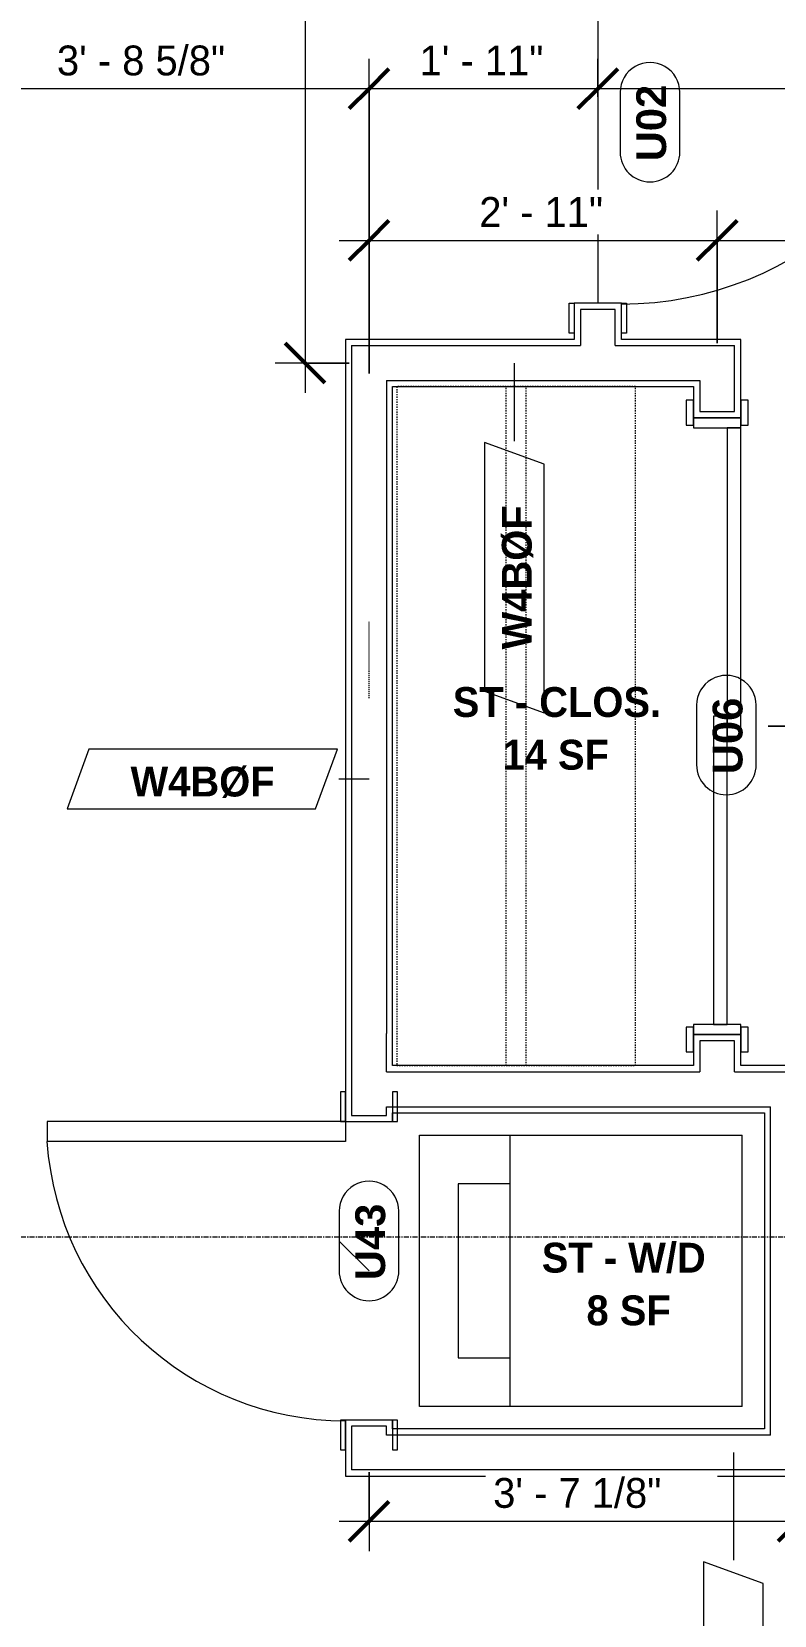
# Model space of a CAD drawing. Header units: inches. Extents: x -4058 to -1781, y 9814 to 12264.
# Drawn here: x -3126.4 to -3051.8, y 10129.2 to 10288.3 of the extents above; entities that cross this region are included whole.
import ezdxf

# ---------------------------------------------------------------- set-up
doc = ezdxf.new("R2010")
doc.units = ezdxf.units.IN
doc.header["$MEASUREMENT"] = 0
for name, pattern in [('Dash', [0.25, 0.125, -0.125]), ('Dash 3_32_', [0.1875, 0.09375, -0.09375]), ('Grid Line 1_2_', [0.875, 0.5, -0.125, 0.125, -0.125])]:
    doc.linetypes.add(name, pattern=pattern)
for name, color, linetype, lineweight in [('A-ANNO-DIMS', 211, 'Continuous', 9), ('A-ANNO-DIMS-32', 211, 'Continuous', 9), ('A-AREA-IDEN', 2, 'Continuous', 9), ('A-DETL-1', 90, 'Dash 3_32_', 9), ('A-DOOR-2', 31, 'Continuous', 9), ('A-DOOR-FRAM', 31, 'Continuous', 9), ('A-DOOR-IDEN', 31, 'Continuous', 9), ('A-FLOR-2', 192, 'Continuous', 9), ('A-WALL-2', 113, 'Continuous', 9), ('A-WALL-IDEN', 211, 'Continuous', 9), ('P-SANR-FIXT', 6, 'Continuous', 9), ('Q-CASE', 31, 'Continuous', 9), ('Q-CASE-HDLN', 31, 'Dash', 9), ('S-GRID-1', 1, 'Grid Line 1_2_', 9)]:
    doc.layers.add(name, color=color, linetype=linetype, lineweight=lineweight)
doc.styles.add('Arial_B', font='arialbd.ttf', dxfattribs={"height": 3})
doc.styles.add('Century Gothic', font='ufonts.com_century-gothic.ttf', dxfattribs={"height": 3})
doc.styles.add('Century Gothic_B', font='GOTHICB.TTF', dxfattribs={"height": 3})
doc.dimstyles.new('MARKETING_DIMENSION', dxfattribs={"dimscale": 12, "dimtxt": 3.132505, "dimasz": 0.333333, "dimexe": 0.25, "dimexo": 0.166667, "dimgap": 0.041667, "dimtad": 1, "dimdec": 4, "dimrnd": 0.0625, "dimzin": 3, "dimdsep": 46, "dimlunit": 4, "dimtxsty": 'Century Gothic', "dimblk1": 'OBLIQUE', "dimblk2": 'OBLIQUE', "dimsah": 1, "dimcen": 0.09, "dimdle": 0.25, "dimazin": 0, "dimtfac": 1, "dimtdec": 4, "dimtix": 1, "dimtmove": 0, "dimatfit": 3, "dimfxl": 1, "dimtvp": 1, "dimtfill": 1, "dimfrac": 2, "dimtolj": 1, "dimtzin": 0, "dimarcsym": 2})
doc.dimstyles.new('THE_DIMENSION_STRING_1', dxfattribs={"dimscale": 12, "dimtxt": 3.132505, "dimasz": 0.333333, "dimexe": 0.25, "dimexo": 0.166667, "dimgap": 0.041667, "dimtad": 1, "dimdec": 4, "dimrnd": 0.0625, "dimzin": 3, "dimdsep": 46, "dimlunit": 4, "dimtxsty": 'Century Gothic', "dimblk1": 'OBLIQUE', "dimblk2": 'OBLIQUE', "dimsah": 1, "dimcen": 0.09, "dimdle": 0.25, "dimazin": 0, "dimtfac": 1, "dimtdec": 4, "dimtix": 1, "dimtmove": 1, "dimatfit": 3, "dimfxl": 1, "dimtvp": 1, "dimtfill": 1, "dimfrac": 2, "dimtolj": 1, "dimtzin": 0, "dimarcsym": 2})
doc.dimstyles.new('THE_DIMENSION_STRING_5', dxfattribs={"dimscale": 12, "dimtxt": 3.132505, "dimasz": 0.333333, "dimexe": 0.25, "dimexo": 0.166667, "dimgap": 0.041667, "dimtad": 1, "dimdec": 4, "dimrnd": 0.0625, "dimzin": 3, "dimdsep": 46, "dimlunit": 4, "dimtxsty": 'Century Gothic', "dimblk1": 'OBLIQUE', "dimblk2": 'OBLIQUE', "dimsah": 1, "dimcen": 0.09, "dimdle": 0.25, "dimazin": 0, "dimtfac": 1, "dimtdec": 4, "dimtix": 1, "dimtmove": 0, "dimatfit": 3, "dimfxl": 1, "dimtvp": 1, "dimtfill": 1, "dimfrac": 2, "dimtolj": 1, "dimtzin": 0, "dimarcsym": 2})

# ---------------------------------------------------------------- blocks, each defined once
blk = doc.blocks.new('SLIDING - FLUSH - SLIDING - FLUSH - 5-0 x 6-8-3934327-UNIT PLANS - 2ND FLOOR')
at = {"layer": 'A-DOOR-2'}
for p, q in [((-30.25, 3), (-32.75, 3)), ((-32.75, 3), (-32.75, 2.25)), ((-32.75, 2.25), (-30.25, 2.25)), ((-30.25, 2.25), (-30.25, 3)), ((1, 2.25), (-30, 2.25)), ((-30, 2.25), (-30, 0.87)), ((1, 0.87), (1, 2.25)), ((30.25, 3), (30.25, 2.25)), ((32.75, 3), (30.25, 3)), ((30.25, 2.25), (32.75, 2.25)), ((32.75, 2.25), (32.75, 3)), ((-30, 0.87), (1, 0.87)), ((30, 0.87), (-1, 0.87)), ((-1, 0.87), (-1, -0.5)), ((30, -0.5), (30, 0.87)), ((-1, -0.5), (30, -0.5)), ((-30.25, -2.5), (-32.75, -2.5)), ((-32.75, -2.5), (-32.75, -3.25)), ((-30.25, -3.25), (-30.25, -2.5)), ((32.75, -2.5), (30.25, -2.5)), ((30.25, -2.5), (30.25, -3.25)), ((32.75, -3.25), (32.75, -2.5)), ((-32.75, -3.25), (-30.25, -3.25)), ((30.25, -3.25), (32.75, -3.25))]:
    blk.add_line(p, q, dxfattribs=at)
at = {"layer": 'A-DOOR-FRAM'}
for p, q in [((-30, 2.25), (-31, 2.25)), ((-31, 2.25), (-31, -2.5)), ((-30, -2.5), (-30, 2.25)), ((31, 2.25), (30, 2.25)), ((30, 2.25), (30, -2.5)), ((31, -2.5), (31, 2.25)), ((-31, -2.5), (-30, -2.5)), ((30, -2.5), (31, -2.5))]:
    blk.add_line(p, q, dxfattribs=at)
blk = doc.blocks.new('SWING - SINGLE - FLUSH - SWING - FLUSH - 2-10 x 6-8 - PRIVACY-4202130-UNIT PLANS - 2ND FLOOR')
at = {"layer": 'A-DOOR-2'}
for p, q in [((-20, 2.37), (-20, 2.87)), ((-20, 2.87), (-17, 2.87)), ((-17, 2.37), (-20, 2.37)), ((-17, 2.87), (-17, 2.37)), ((17, 2.37), (17, 2.87)), ((17, 2.87), (20, 2.87)), ((20, 2.37), (17, 2.37)), ((20, 2.87), (20, 2.37)), ((-20, -2.38), (-17, -2.38)), ((-20, -2.88), (-20, -2.38)), ((-17, -2.88), (-20, -2.88)), ((-17, -2.38), (-17, -2.88)), ((15, -2.38), (15, -36.38)), ((17, -2.38), (15, -2.38)), ((17, -2.38), (17, -36.38)), ((17, -2.38), (20, -2.38)), ((17, -2.88), (17, -2.38)), ((20, -2.88), (17, -2.88)), ((20, -2.38), (20, -2.88)), ((17, -36.38), (15, -36.38))]:
    blk.add_line(p, q, dxfattribs=at)
blk.add_arc((17, -2.38), 34.07, 180, 266.6343, dxfattribs=at)
blk = doc.blocks.new('OD_CW_Closet - OD_CW_Closet-3786619-UNIT PLANS - 2ND FLOOR')
at = {"layer": 'Q-CASE-HDLN'}
for p, q in [((68.99, 24), (0.74, 24)), ((0.74, 24), (0.74, 0)), ((68.99, 0), (68.99, 24)), ((0.74, 13), (68.99, 13)), ((0.74, 11), (68.99, 11)), ((0.74, 0), (68.99, 0))]:
    blk.add_line(p, q, dxfattribs=at)
blk = doc.blocks.new('SWING - SINGLE - FLUSH - SWING - FLUSH - 2-6 x 6-8 - PASSAGE-4330523-UNIT PLANS - 2ND FLOOR')
at = {"layer": 'A-DOOR-2'}
for p, q in [((13, 2.375), (13, 32.375)), ((15, 32.375), (13, 32.375)), ((15, 2.375), (15, 32.375)), ((-15, 2.875), (-18, 2.875)), ((-18, 2.875), (-18, 2.375)), ((-18, 2.375), (-15, 2.375)), ((-15, 2.375), (-15, 2.875)), ((15, 2.375), (13, 2.375)), ((18, 2.875), (15, 2.875)), ((15, 2.875), (15, 2.375)), ((15, 2.375), (18, 2.375)), ((18, 2.375), (18, 2.875)), ((-15, -2.375), (-18, -2.375)), ((-18, -2.375), (-18, -2.875)), ((-18, -2.875), (-15, -2.875)), ((-15, -2.875), (-15, -2.375)), ((18, -2.375), (15, -2.375)), ((15, -2.375), (15, -2.875)), ((15, -2.875), (18, -2.875)), ((18, -2.875), (18, -2.375))]:
    blk.add_line(p, q, dxfattribs=at)
blk.add_arc((15, 2.375), 30.067, 93.81407, 180, dxfattribs=at)
blk = doc.blocks.new('Stacked Washer and Dryer - 26_x25_ - Private-3627842-UNIT PLANS - 2ND FLOOR')
at = {"layer": 'P-SANR-FIXT'}
for p, q in [((0, 13.625), (32.4375, 13.625)), ((0, 13.625), (0, -13.625)), ((23.34375, -13.625), (23.34375, 13.625)), ((32.4375, 13.625), (32.4375, -13.625)), ((28.53125, 8.75), (23.34375, 8.75)), ((28.53125, -8.75), (28.53125, 8.75)), ((23.34375, -8.75), (28.53125, -8.75)), ((32.4375, -13.625), (0, -13.625))]:
    blk.add_line(p, q, dxfattribs=at)
blk = doc.blocks.new('DIMBLOCK1300-UNIT PLANS - 2ND FLOOR')
at = {"layer": 'A-ANNO-DIMS-32', "lineweight": 50}
for p, q in [((-3030.22, 10278.04), (-3032.22, 10280.04)), ((-3030.22, 10278.04), (-3028.22, 10276.04)), ((-3030.22, 10218.54), (-3032.22, 10220.54)), ((-3030.22, 10218.54), (-3028.22, 10216.54))]:
    blk.add_line(p, q, dxfattribs=at)
at = {"layer": 'A-ANNO-DIMS-32'}
for p, q in [((-3045.43, 10278.04), (-3027.22, 10278.04)), ((-3030.22, 10278.04), (-3045.43, 10278.04)), ((-3030.22, 10278.04), (-3030.22, 10218.54)), ((-3052.4, 10218.54), (-3027.22, 10218.54)), ((-3030.22, 10218.54), (-3052.4, 10218.54))]:
    blk.add_line(p, q, dxfattribs=at)
at = {"layer": 'A-ANNO-DIMS-32', "color": 0, "insert": (-3034.56, 10238.05), "char_height": 3, "width": 24.5827, "attachment_point": 1, "rotation": 90, "line_spacing_factor": 0.984502, "style": 'Century Gothic', "bg_fill": 3, "box_fill_scale": 1.25, "bg_fill_color": 256, "bg_fill_true_color": 13158600, "bg_fill_transparency": 0}
blk.add_mtext('4\' - 11 1/2"', dxfattribs=at)
blk = doc.blocks.new('_Oblique')
at = {"color": 0, "linetype": 'ByBlock', "lineweight": -2}
blk.add_line((-0.5, -0.5), (0.5, 0.5), dxfattribs=at)
blk = doc.blocks.new('DIMBLOCK1301-UNIT PLANS - 2ND FLOOR')
at = {"layer": 'A-ANNO-DIMS-32', "lineweight": 50}
for p, q in [((-3030.22, 10218.54), (-3032.22, 10220.54)), ((-3030.22, 10218.54), (-3028.22, 10216.54)), ((-3030.22, 10182.04), (-3032.22, 10184.04)), ((-3030.22, 10182.04), (-3028.22, 10180.04))]:
    blk.add_line(p, q, dxfattribs=at)
at = {"layer": 'A-ANNO-DIMS-32'}
for p, q in [((-3052.4, 10218.54), (-3027.22, 10218.54)), ((-3030.22, 10218.54), (-3052.4, 10218.54)), ((-3030.22, 10218.54), (-3030.22, 10182.04)), ((-3029.39, 10182.04), (-3033.22, 10182.04)), ((-3030.22, 10182.04), (-3029.39, 10182.04))]:
    blk.add_line(p, q, dxfattribs=at)
blk.add_ellipse((-3030.22, 10205.68), major_axis=(0, 5.39), ratio=0.627633, start_param=3.141593, end_param=4.712389, dxfattribs=at)
at = {"layer": 'A-ANNO-DIMS-32', "color": 0, "insert": (-3028.21, 10205.68), "char_height": 3, "width": 21.7784, "attachment_point": 1, "rotation": 90, "line_spacing_factor": 0.984502, "style": 'Century Gothic', "bg_fill": 3, "box_fill_scale": 1.25, "bg_fill_color": 256, "bg_fill_true_color": 13158600, "bg_fill_transparency": 0}
blk.add_mtext('3\' - 0 1/2"', dxfattribs=at)
blk = doc.blocks.new('DIMBLOCK1304-UNIT PLANS - 2ND FLOOR')
at = {"layer": 'A-ANNO-DIMS-32'}
for p, q in [((-3069.52, 10281.78), (-3069.52, 10285.61)), ((-3011.52, 10273.17), (-3011.52, 10285.61)), ((-3011.52, 10282.61), (-3069.52, 10282.61)), ((-3069.52, 10282.61), (-3069.52, 10281.78)), ((-3011.52, 10282.61), (-3011.52, 10273.17))]:
    blk.add_line(p, q, dxfattribs=at)
at = {"layer": 'A-ANNO-DIMS-32', "lineweight": 50}
for p, q in [((-3069.52, 10282.61), (-3067.52, 10284.61)), ((-3011.52, 10282.61), (-3009.52, 10284.61)), ((-3069.52, 10282.61), (-3071.52, 10280.61)), ((-3011.52, 10282.61), (-3013.52, 10280.61))]:
    blk.add_line(p, q, dxfattribs=at)
at = {"layer": 'A-ANNO-DIMS-32', "color": 0, "insert": (-3046.94, 10286.95), "char_height": 3, "width": 15.394, "attachment_point": 1, "line_spacing_factor": 0.984502, "style": 'Century Gothic', "bg_fill": 3, "box_fill_scale": 1.25, "bg_fill_color": 256, "bg_fill_true_color": 13158600, "bg_fill_transparency": 0}
blk.add_mtext('4\' - 10"', dxfattribs=at)
blk = doc.blocks.new('DIMBLOCK1305-UNIT PLANS - 2ND FLOOR')
at = {"layer": 'A-ANNO-DIMS-32'}
for p, q in [((-3092.52, 10257.04), (-3092.52, 10285.61)), ((-3069.52, 10281.78), (-3069.52, 10285.61)), ((-3069.52, 10282.61), (-3095.52, 10282.61)), ((-3092.52, 10282.61), (-3092.52, 10257.04)), ((-3069.52, 10282.61), (-3069.52, 10281.78))]:
    blk.add_line(p, q, dxfattribs=at)
at = {"layer": 'A-ANNO-DIMS-32', "lineweight": 50}
for p, q in [((-3092.52, 10282.61), (-3090.52, 10284.61)), ((-3069.52, 10282.61), (-3067.52, 10284.61)), ((-3092.52, 10282.61), (-3094.52, 10280.61)), ((-3069.52, 10282.61), (-3071.52, 10280.61))]:
    blk.add_line(p, q, dxfattribs=at)
at = {"layer": 'A-ANNO-DIMS-32', "color": 0, "insert": (-3087.44, 10286.95), "char_height": 3, "width": 15.394, "attachment_point": 1, "line_spacing_factor": 0.984502, "style": 'Century Gothic', "bg_fill": 3, "box_fill_scale": 1.25, "bg_fill_color": 256, "bg_fill_true_color": 13158600, "bg_fill_transparency": 0}
blk.add_mtext('1\' - 11"', dxfattribs=at)
blk = doc.blocks.new('Wall Tag - Arch Wall-3956453-UNIT PLANS - 2ND FLOOR')
at = {"layer": 'A-WALL-IDEN'}
for p, q in [((-0.3561, 0.0937), (-0.4244, -0.0937)), ((0.4244, 0.0937), (-0.3561, 0.0937)), ((0.3561, -0.0937), (0.4244, 0.0937)), ((-0.4244, -0.0937), (0.3561, -0.0937))]:
    blk.add_line(p, q, dxfattribs=at)
blk = doc.blocks.new('Door Tag - Type Mark-2601225-UNIT PLANS - 2ND FLOOR')
at = {"layer": 'A-DOOR-IDEN'}
for p, q in [((0.09375, 0.09375), (-0.09375, 0.09375)), ((-0.09375, -0.09375), (0.09375, -0.09375))]:
    blk.add_line(p, q, dxfattribs=at)
for centre, start, end in [((-0.09375, 0), 90, 270), ((0.09375, 0), 270, 90)]:
    blk.add_arc(centre, 0.09375, start, end, dxfattribs=at)
blk = doc.blocks.new('DIMBLOCK1306-UNIT PLANS - 2ND FLOOR')
at = {"layer": 'A-ANNO-DIMS-32'}
for p, q in [((-3092.52, 10143.54), (-3092.52, 10135.62)), ((-3092.52, 10138.62), (-3092.52, 10143.54)), ((-3049.4, 10143.54), (-3049.4, 10135.62)), ((-3049.4, 10138.62), (-3049.4, 10143.54)), ((-3095.52, 10138.62), (-3049.4, 10138.62))]:
    blk.add_line(p, q, dxfattribs=at)
at = {"layer": 'A-ANNO-DIMS-32', "lineweight": 50}
for p, q in [((-3092.52, 10138.62), (-3090.52, 10140.62)), ((-3049.4, 10138.62), (-3047.4, 10140.62)), ((-3092.52, 10138.62), (-3094.52, 10136.62)), ((-3049.4, 10138.62), (-3051.4, 10136.62))]:
    blk.add_line(p, q, dxfattribs=at)
at = {"layer": 'A-ANNO-DIMS-32', "color": 0, "insert": (-3080.04, 10142.97), "char_height": 3, "width": 21.7784, "attachment_point": 1, "line_spacing_factor": 0.984502, "style": 'Century Gothic', "bg_fill": 3, "box_fill_scale": 1.25, "bg_fill_color": 256, "bg_fill_true_color": 13158600, "bg_fill_transparency": 0}
blk.add_mtext('3\' - 7 1/8"', dxfattribs=at)
blk = doc.blocks.new('DIMBLOCK1308-UNIT PLANS - 2ND FLOOR')
at = {"layer": 'A-ANNO-DIMS-32', "lineweight": 50}
for p, q in [((-3098.95, 10356.04), (-3100.95, 10358.04)), ((-3098.95, 10356.04), (-3096.95, 10354.04)), ((-3098.95, 10255.04), (-3100.95, 10257.04)), ((-3098.95, 10255.04), (-3096.95, 10253.04))]:
    blk.add_line(p, q, dxfattribs=at)
at = {"layer": 'A-ANNO-DIMS-32'}
for p, q in [((-3098.95, 10359.04), (-3098.95, 10252.04)), ((-3083.52, 10356.04), (-3101.95, 10356.04)), ((-3098.95, 10356.04), (-3083.52, 10356.04)), ((-3094.52, 10255.04), (-3101.95, 10255.04)), ((-3098.95, 10255.04), (-3094.52, 10255.04))]:
    blk.add_line(p, q, dxfattribs=at)
at = {"layer": 'A-ANNO-DIMS-32', "color": 0, "insert": (-3103.29, 10300.29), "char_height": 3, "width": 12.5897, "attachment_point": 1, "rotation": 90, "line_spacing_factor": 0.984502, "style": 'Century Gothic', "bg_fill": 3, "box_fill_scale": 1.25, "bg_fill_color": 256, "bg_fill_true_color": 13158600, "bg_fill_transparency": 0}
blk.add_mtext('8\' - 5"', dxfattribs=at)
blk = doc.blocks.new('DIMBLOCK1310-UNIT PLANS - 2ND FLOOR')
at = {"layer": 'A-ANNO-DIMS-32'}
for p, q in [((-3137.12, 10276.81), (-3137.12, 10285.61)), ((-3092.52, 10253.99), (-3092.52, 10285.61)), ((-3089.52, 10282.61), (-3140.12, 10282.61)), ((-3137.12, 10282.61), (-3137.12, 10276.81)), ((-3092.52, 10282.61), (-3092.52, 10253.99))]:
    blk.add_line(p, q, dxfattribs=at)
at = {"layer": 'A-ANNO-DIMS-32', "lineweight": 50}
for p, q in [((-3137.12, 10282.61), (-3135.12, 10284.61)), ((-3092.52, 10282.61), (-3090.52, 10284.61)), ((-3137.12, 10282.61), (-3139.12, 10280.61)), ((-3092.52, 10282.61), (-3094.52, 10280.61))]:
    blk.add_line(p, q, dxfattribs=at)
at = {"layer": 'A-ANNO-DIMS-32', "color": 0, "insert": (-3123.9, 10286.95), "char_height": 3, "width": 21.7784, "attachment_point": 1, "line_spacing_factor": 0.984502, "style": 'Century Gothic', "bg_fill": 3, "box_fill_scale": 1.25, "bg_fill_color": 256, "bg_fill_true_color": 13158600, "bg_fill_transparency": 0}
blk.add_mtext('3\' - 8 5/8"', dxfattribs=at)
blk = doc.blocks.new('DIMBLOCK1433-UNIT PLANS - 2ND FLOOR')
at = {"layer": 'A-ANNO-DIMS-32'}
for p, q in [((-3092.52, 10257.04), (-3092.52, 10270.37)), ((-3057.52, 10257.04), (-3057.52, 10270.37)), ((-3095.52, 10267.37), (-3057.52, 10267.37)), ((-3092.52, 10267.37), (-3092.52, 10257.04)), ((-3057.52, 10267.37), (-3057.52, 10257.04))]:
    blk.add_line(p, q, dxfattribs=at)
at = {"layer": 'A-ANNO-DIMS-32', "lineweight": 50}
for p, q in [((-3092.52, 10267.37), (-3090.52, 10269.37)), ((-3057.52, 10267.37), (-3055.52, 10269.37)), ((-3092.52, 10267.37), (-3094.52, 10265.37)), ((-3057.52, 10267.37), (-3059.52, 10265.37))]:
    blk.add_line(p, q, dxfattribs=at)
at = {"layer": 'A-ANNO-DIMS-32', "color": 0, "insert": (-3081.44, 10271.72), "char_height": 3, "width": 15.394, "attachment_point": 1, "line_spacing_factor": 0.984502, "style": 'Century Gothic', "bg_fill": 3, "box_fill_scale": 1.25, "bg_fill_color": 256, "bg_fill_true_color": 13158600, "bg_fill_transparency": 0}
blk.add_mtext('2\' - 11"', dxfattribs=at)
blk = doc.blocks.new('DIMBLOCK1434-UNIT PLANS - 2ND FLOOR')
at = {"layer": 'A-ANNO-DIMS-32'}
for p, q in [((-3057.52, 10257.04), (-3057.52, 10270.37)), ((-3057.52, 10267.37), (-2932.52, 10267.37)), ((-3057.52, 10267.37), (-3057.52, 10257.04)), ((-2935.52, 10268.2), (-2935.52, 10264.37)), ((-2935.52, 10267.37), (-2935.52, 10268.2))]:
    blk.add_line(p, q, dxfattribs=at)
at = {"layer": 'A-ANNO-DIMS-32', "lineweight": 50}
for p, q in [((-3057.52, 10267.37), (-3055.52, 10269.37)), ((-2935.52, 10267.37), (-2933.52, 10269.37)), ((-3057.52, 10267.37), (-3059.52, 10265.37)), ((-2935.52, 10267.37), (-2937.52, 10265.37))]:
    blk.add_line(p, q, dxfattribs=at)
at = {"layer": 'A-ANNO-DIMS-32', "color": 0, "insert": (-3002.94, 10271.72), "char_height": 3, "width": 15.394, "attachment_point": 1, "line_spacing_factor": 0.984502, "style": 'Century Gothic', "bg_fill": 3, "box_fill_scale": 1.25, "bg_fill_color": 256, "bg_fill_true_color": 13158600, "bg_fill_transparency": 0}
blk.add_mtext('10\' - 2"', dxfattribs=at)

msp = doc.modelspace()

# ---------------------------------------------------------------- linework, layer by layer
at = {"layer": 'A-DETL-1'}
msp.add_line((-3092.52374, 10221.3496), (-3092.52374, 10229.0394), dxfattribs=at)
at = {"layer": 'A-DOOR-IDEN'}
msp.add_line((-3092.52374, 10163.78974), (-3095.52374, 10166.78974), dxfattribs=at)
at = {"layer": 'A-FLOR-2'}
msp.add_line((-3069.52374, 10295.0394), (-3069.52374, 10261.0394), dxfattribs=at)
at = {"layer": 'A-WALL-2'}
for p, q in [((-3071.89874, 10261.0394), (-3071.89874, 10257.4144)), ((-3067.14874, 10261.0394), (-3071.89874, 10261.0394)), ((-3067.14874, 10257.4144), (-3067.14874, 10261.0394)), ((-3067.77374, 10260.4144), (-3071.27374, 10260.4144)), ((-3071.27374, 10260.4144), (-3071.27374, 10256.7894)), ((-3067.77374, 10256.7894), (-3067.77374, 10260.4144)), ((-3094.89874, 10257.4144), (-3094.89874, 10187.65981)), ((-3071.89874, 10257.4144), (-3094.89874, 10257.4144)), ((-3094.27374, 10256.7894), (-3094.27374, 10187.65981)), ((-3094.27374, 10256.7894), (-3071.27374, 10256.7894)), ((-3067.77374, 10256.7894), (-3055.77374, 10256.7894)), ((-3055.14874, 10257.4144), (-3067.14874, 10257.4144)), ((-3055.77374, 10250.1644), (-3055.77374, 10256.7894)), ((-3055.14874, 10249.5394), (-3055.14874, 10257.4144)), ((-3090.77374, 10253.2894), (-3090.77374, 10187.65981)), ((-3090.77374, 10253.2894), (-3059.27374, 10253.2894)), ((-3059.27374, 10253.2894), (-3059.27374, 10250.1644)), ((-3090.14874, 10187.65981), (-3090.14874, 10252.6644)), ((-3090.14874, 10252.6644), (-3059.89874, 10252.6644)), ((-3059.89874, 10252.6644), (-3059.89874, 10249.5394)), ((-3059.89874, 10249.5394), (-3055.14874, 10249.5394)), ((-3059.27374, 10250.1644), (-3055.77374, 10250.1644)), ((-3094.89874, 10187.65981), (-3094.89874, 10178.78974)), ((-3094.27374, 10187.65981), (-3094.27374, 10179.41474)), ((-3090.77374, 10183.7894), (-3090.77374, 10187.65981)), ((-3090.14874, 10184.4144), (-3090.14874, 10187.65981)), ((-3059.89874, 10187.5394), (-3059.89874, 10184.4144)), ((-3055.14874, 10187.5394), (-3059.89874, 10187.5394)), ((-3055.14874, 10184.4144), (-3055.14874, 10187.5394)), ((-3059.27374, 10186.9144), (-3059.27374, 10183.7894)), ((-3055.77374, 10186.9144), (-3059.27374, 10186.9144)), ((-3055.77374, 10183.7894), (-3055.77374, 10186.9144)), ((-3059.89874, 10184.4144), (-3090.14874, 10184.4144)), ((-2939.77374, 10184.4144), (-3055.14874, 10184.4144)), ((-3090.77374, 10183.7894), (-3059.27374, 10183.7894)), ((-3055.77374, 10183.7894), (-2939.77374, 10183.7894)), ((-3090.77374, 10179.41474), (-3090.77374, 10180.2894)), ((-3090.77374, 10180.2894), (-3052.14874, 10180.2894)), ((-3090.14874, 10178.78974), (-3090.14874, 10179.6644)), ((-3090.14874, 10179.6644), (-3052.77374, 10179.6644)), ((-3052.77374, 10179.6644), (-3052.77374, 10147.91508)), ((-3052.14874, 10147.29008), (-3052.14874, 10180.2894)), ((-3094.89874, 10178.78974), (-3090.14874, 10178.78974)), ((-3094.27374, 10179.41474), (-3090.77374, 10179.41474)), ((-3090.14874, 10148.78974), (-3094.89874, 10148.78974)), ((-3094.89874, 10148.78974), (-3094.89874, 10143.16508)), ((-3090.77374, 10148.16474), (-3094.27374, 10148.16474)), ((-3094.27374, 10148.16474), (-3094.27374, 10143.79008)), ((-3090.77374, 10147.29008), (-3090.77374, 10148.16474)), ((-3090.14874, 10147.91508), (-3090.14874, 10148.78974)), ((-3052.77374, 10147.91508), (-3090.14874, 10147.91508)), ((-3052.14874, 10147.29008), (-3090.77374, 10147.29008)), ((-3094.89874, 10143.16508), (-3046.02374, 10143.16508)), ((-3046.64874, 10143.79008), (-3094.27374, 10143.79008))]:
    msp.add_line(p, q, dxfattribs=at)
at = {"layer": 'A-WALL-IDEN'}
for p, q in [((-3092.52374, 10213.22307), (-3095.55306, 10213.22307)), ((-3055.89356, 10145.54008), (-3055.89356, 10134.69692))]:
    msp.add_line(p, q, dxfattribs=at)
at = {"layer": 'S-GRID-1'}
msp.add_line((-1781.27288, 10167.1894), (-4041.7795, 10167.1894), dxfattribs=at)

# ---------------------------------------------------------------- block references
at = {"layer": 'A-DOOR-2'}
for name, p, rotation in [('SWING - SINGLE - FLUSH - SWING - FLUSH - 2-10 x 6-8 - PRIVACY-4202130-UNIT PLANS - 2ND FLOOR', (-3069.52374, 10278.0394), 90.00000000003335), ('SLIDING - FLUSH - SLIDING - FLUSH - 5-0 x 6-8-3934327-UNIT PLANS - 2ND FLOOR', (-3057.39874, 10218.5394), 270.0000000000453), ('SWING - SINGLE - FLUSH - SWING - FLUSH - 2-6 x 6-8 - PASSAGE-4330523-UNIT PLANS - 2ND FLOOR', (-3092.52374, 10163.78974), 89.99999999997313)]:
    msp.add_blockref(name, p, dxfattribs=dict(at, rotation=rotation))
at = {"layer": 'A-DOOR-IDEN', "xscale": 31.99999999999999, "yscale": 31.99999999999999, "zscale": 31.99999999999999, "rotation": 89.99999999999955}
msp.add_blockref('Door Tag - Type Mark-2601225-UNIT PLANS - 2ND FLOOR', (-3092.52374, 10166.78974), dxfattribs=at)
at = {"layer": 'A-WALL-IDEN', "xscale": 31.99999999999999, "yscale": 31.99999999999999, "zscale": 31.99999999999999, "rotation": 89.99999999999955}
for p in [(-3077.91932, 10233.46454), (-3055.89356, 10120.96522)]:
    msp.add_blockref('Wall Tag - Arch Wall-3956453-UNIT PLANS - 2ND FLOOR', p, dxfattribs=at)
at = {"layer": 'A-WALL-IDEN', "xscale": 31.99999999999999, "yscale": 31.99999999999999, "zscale": 31.99999999999999}
msp.add_blockref('Wall Tag - Arch Wall-3956453-UNIT PLANS - 2ND FLOOR', (-3109.28477, 10213.22307), dxfattribs=at)
at = {"layer": 'P-SANR-FIXT', "rotation": 180}
msp.add_blockref('Stacked Washer and Dryer - 26_x25_ - Private-3627842-UNIT PLANS - 2ND FLOOR', (-3055.02374, 10163.78974), dxfattribs=at)
at = {"layer": 'Q-CASE', "rotation": 90.00000000002066}
msp.add_blockref('OD_CW_Closet - OD_CW_Closet-3786619-UNIT PLANS - 2ND FLOOR', (-3065.73506, 10183.67669), dxfattribs=at)

# ---------------------------------------------------------------- texts
at = {"layer": 'A-AREA-IDEN', "char_height": 3, "attachment_point": 1, "style": 'Century Gothic_B'}
for s, insert, width in [('ST - CLOS.', (-3084.10532, 10222.46312), 24.543), ('14 SF', (-3079.10375, 10217.16599), 12.423), ('ST - W/D', (-3075.15707, 10166.6144), 20.402), ('8 SF', (-3070.65943, 10161.31727), 9.494)]:
    msp.add_mtext(s, dxfattribs=dict(at, insert=insert, width=width))
at = {"layer": 'A-DOOR-IDEN', "insert": (-3093.90359, 10162.85785), "char_height": 3, "width": 9.393, "attachment_point": 1, "rotation": 90, "style": 'Arial_B'}
msp.add_mtext('U43', dxfattribs=at)
at = {"layer": 'A-WALL-IDEN', "insert": (-3079.16686, 10226.24861), "char_height": 3, "width": 17.372, "attachment_point": 1, "rotation": 90, "style": 'Century Gothic_B'}
msp.add_mtext('W4BØF', dxfattribs=at)
at = {"layer": 'A-WALL-IDEN', "insert": (-3116.50069, 10214.47061), "char_height": 3, "width": 17.372, "attachment_point": 1, "style": 'Century Gothic_B'}
msp.add_mtext('W4BØF', dxfattribs=at)

# ---------------------------------------------------------------- next in the draw order: dimensions: what is measured, and where the dimension line sits
at = {"layer": 'A-ANNO-DIMS'}
dim = msp.add_linear_dim(base=(-3030.2156, 10218.5394), p1=(-3047.43114, 10278.0394), p2=(-3054.39874, 10218.5394), angle=90, dimstyle='THE_DIMENSION_STRING_5', override={"dimpost": '<>', "dimfxl": 59.906572}, dxfattribs=at)
dim.commit()
dim.dimension.update_dxf_attribs({"geometry": 'DIMBLOCK1300-UNIT PLANS - 2ND FLOOR', "text_midpoint": (-3032.45727, 10248.2894)})
dim = msp.add_linear_dim(base=(-3049.39874, 10138.62249), p1=(-3092.52374, 10145.54008), p2=(-3049.39874, 10145.54008), dimstyle='THE_DIMENSION_STRING_5', override={"dimpost": '<>', "dimfxl": 43.125}, dxfattribs=at)
dim.commit()
dim.dimension.update_dxf_attribs({"geometry": 'DIMBLOCK1306-UNIT PLANS - 2ND FLOOR', "text_midpoint": (-3070.96124, 10140.86416)})

# ---------------------------------------------------------------- next in the draw order: dimensions: what is measured, and where the dimension line sits
dim = msp.add_linear_dim(base=(-3069.52374, 10282.60963), p1=(-3011.52374, 10271.16603), p2=(-3069.52374, 10279.78121), angle=0, dimstyle='THE_DIMENSION_STRING_5', override={"dimpost": '<>', "dimfxl": 58.636348}, dxfattribs=at)
dim.commit()
dim.dimension.update_dxf_attribs({"geometry": 'DIMBLOCK1304-UNIT PLANS - 2ND FLOOR', "text_midpoint": (-3040.52374, 10284.68509)})
dim = msp.add_linear_dim(base=(-3030.2156, 10182.0394), p1=(-3054.39874, 10218.5394), p2=(-3027.38717, 10182.0394), angle=90, dimstyle='THE_DIMENSION_STRING_1', override={"dimpost": '<>', "dimfxl": 45.407871}, dxfattribs=at)
dim.commit()
dim.dimension.update_dxf_attribs({"geometry": 'DIMBLOCK1301-UNIT PLANS - 2ND FLOOR', "text_midpoint": (-3026.21481, 10216.57157), "dimtype": 160, "text_rotation": 90})

# ---------------------------------------------------------------- next in the draw order: block references
at = {"layer": 'A-DOOR-IDEN', "xscale": 31.99999999999999, "yscale": 31.99999999999999, "zscale": 31.99999999999999, "rotation": 89.99999999999955}
msp.add_blockref('Door Tag - Type Mark-2601225-UNIT PLANS - 2ND FLOOR', (-3056.59465, 10217.64143), dxfattribs=at)

# ---------------------------------------------------------------- next in the draw order: texts
at = {"layer": 'A-DOOR-IDEN', "char_height": 3, "width": 9.393, "attachment_point": 1, "rotation": 90, "style": 'Arial_B'}
for s, insert in [('U02', (-3065.65359, 10275.31469)), ('U06', (-3057.97451, 10213.70954))]:
    msp.add_mtext(s, dxfattribs=dict(at, insert=insert))

# ---------------------------------------------------------------- next in the draw order: dimensions: what is measured, and where the dimension line sits
at = {"layer": 'A-ANNO-DIMS'}
dim = msp.add_linear_dim(base=(-3092.52374, 10282.60963), p1=(-3069.52374, 10279.78121), p2=(-3092.52374, 10255.0394), angle=0, dimstyle='THE_DIMENSION_STRING_5', override={"dimpost": '<>', "dimfxl": 33.781018}, dxfattribs=at)
dim.commit()
dim.dimension.update_dxf_attribs({"geometry": 'DIMBLOCK1305-UNIT PLANS - 2ND FLOOR', "text_midpoint": (-3081.02374, 10284.60963)})

# ---------------------------------------------------------------- next in the draw order: linework, layer by layer
at = {"layer": 'A-WALL-IDEN'}
msp.add_line((-3077.91932, 10255.0394), (-3077.91932, 10247.19624), dxfattribs=at)

# ---------------------------------------------------------------- next in the draw order: block references
at = {"layer": 'A-DOOR-IDEN', "xscale": 31.99999999999999, "yscale": 31.99999999999999, "zscale": 31.99999999999999, "rotation": 89.99999999999955}
msp.add_blockref('Door Tag - Type Mark-2601225-UNIT PLANS - 2ND FLOOR', (-3064.27374, 10279.24658), dxfattribs=at)

# ---------------------------------------------------------------- next in the draw order: dimensions: what is measured, and where the dimension line sits
at = {"layer": 'A-ANNO-DIMS'}
dim = msp.add_linear_dim(base=(-3098.94923, 10255.0394), p1=(-3081.52374, 10356.0394), p2=(-3092.52374, 10255.0394), angle=90, dimstyle='THE_DIMENSION_STRING_5', override={"dimpost": '<>', "dimfxl": 101.597244}, dxfattribs=at)
dim.commit()
dim.dimension.update_dxf_attribs({"geometry": 'DIMBLOCK1308-UNIT PLANS - 2ND FLOOR', "text_midpoint": (-3101.02468, 10305.5394)})

# ---------------------------------------------------------------- next in the draw order: dimensions: what is measured, and where the dimension line sits
dim = msp.add_linear_dim(base=(-3137.12374, 10282.60963), p1=(-3092.52374, 10251.98704), p2=(-3137.12374, 10274.81186), dimstyle='THE_DIMENSION_STRING_5', override={"dimpost": '<>', "dimfxl": 50.101224}, dxfattribs=at)
dim.commit()
dim.dimension.update_dxf_attribs({"geometry": 'DIMBLOCK1310-UNIT PLANS - 2ND FLOOR', "text_midpoint": (-3114.82374, 10284.85131)})

# ---------------------------------------------------------------- next in the draw order: dimensions: what is measured, and where the dimension line sits
dim = msp.add_linear_dim(base=(-3057.52374, 10267.37194), p1=(-3092.52374, 10255.0394), p2=(-3057.52374, 10255.0394), dimstyle='MARKETING_DIMENSION', override={"dimpost": '<>', "dimfxl": 35}, dxfattribs=at)
dim.commit()
dim.dimension.update_dxf_attribs({"geometry": 'DIMBLOCK1433-UNIT PLANS - 2ND FLOOR', "text_midpoint": (-3075.02374, 10269.40967)})

# ---------------------------------------------------------------- next in the draw order: dimensions: what is measured, and where the dimension line sits
dim = msp.add_linear_dim(base=(-2935.52374, 10267.37194), p1=(-3057.52374, 10255.0394), p2=(-2935.52374, 10270.20037), dimstyle='MARKETING_DIMENSION', override={"dimpost": '<>', "dimfxl": 122.93842}, dxfattribs=at)
dim.commit()
dim.dimension.update_dxf_attribs({"geometry": 'DIMBLOCK1434-UNIT PLANS - 2ND FLOOR', "text_midpoint": (-2996.52374, 10269.4474)})

doc.saveas('drawing.dxf')
